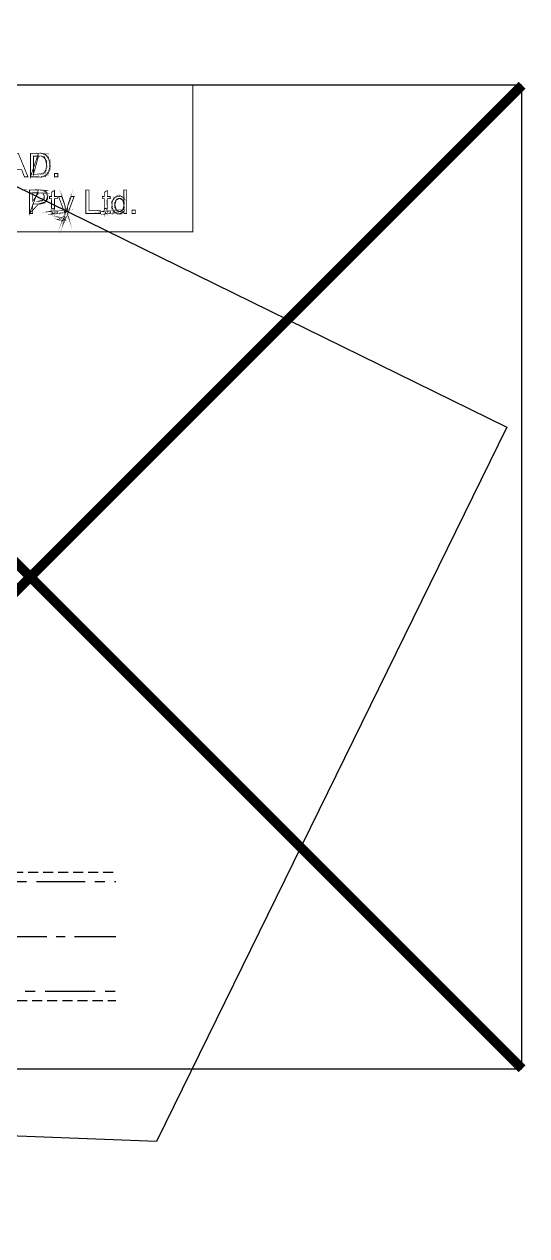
# Model space of a CAD drawing. Extents: x -600 to 1206, y -204 to 1404.
# Drawn here: x 593 to 1206, y -204 to 1274 of the extents above; entities that cross this region are included whole.
import ezdxf

# ---------------------------------------------------------------- set-up
doc = ezdxf.new("R2010")
doc.units = 0
for name, pattern in [('14', [117.03836059570312, 58.51918029785156, -58.51918029785156]), ('4', [121.98629188537598, 60.99314498901367, -12.198629379272461, 12.198629379272461, -12.198629379272461, 12.198629379272461, -12.198629379272461]), ('5', [18.462361335754395, 12.30824089050293, -6.154120445251465]), ('6', [119.1357593536377, 59.56787872314453, -11.913576126098633, 11.913576126098633, -11.913576126098633, 11.913576126098633, -11.913576126098633]), ('7', [90.25449275970459, 56.4090576171875, -11.281811714172363, 11.281811714172363, -11.281811714172363]), ('8', [18.319364547729492, 12.212909698486328, -6.106454849243164])]:
    doc.linetypes.add(name, pattern=pattern)
doc.layers.get('0').update_dxf_attribs({"linetype": 'CONTINUOUS'})
for name, color, linetype in [('CL', 7, 'CONTINUOUS'), ('EASEMENT', 7, 'CONTINUOUS'), ('PL', 7, 'CONTINUOUS'), ('ROW', 7, 'CONTINUOUS')]:
    doc.layers.add(name, color=color, linetype=linetype)

msp = doc.modelspace()

# ---------------------------------------------------------------- linework, layer by layer
at = {"color": 7, "linetype": '14', "const_width": 11.703836441040039}
for points in [[(0, 1200), (1200, 0)], [(0, 0), (1200, 1200)], [(0, 1200), (1200, 0)], [(0, 0), (1200, 1200)]]:
    msp.add_lwpolyline(points, dxfattribs=at)
at = {"color": 7, "const_width": 1}
for points in [[(0, 1200), (798.26171875, 1200), (798.26171875, 1021.25), (0, 1021.25), (0, 1200)], [(570.2734375, 1088.28125), (581.26953125, 1116.9140625), (585.3515625, 1116.9140625), (597.0703125, 1088.28125), (592.75390625, 1088.28125), (589.4140625, 1096.953125), (577.44140625, 1096.953125), (574.296875, 1088.28125), (570.2734375, 1088.28125)], [(600.09765625, 1088.28125), (600.09765625, 1116.9140625), (609.9609375, 1116.9140625), (609.9609375, 1116.9140625), (600.09765625, 1088.28125)], [(614.8046875, 1112.94921875), (614.3315529336737, 1113.1046715561226), (613.7826849489795, 1113.2362085459183), (613.1580835459182, 1113.3438297193877), (612.4577487244899, 1113.4275350765306), (611.6816804846939, 1113.487324617347), (610.8298788265306, 1113.5231983418369), (609.90234375, 1113.53515625), (614.8046875, 1112.94921875)], [(609.90234375, 1113.53515625), (603.88671875, 1113.53515625), (603.88671875, 1091.66015625), (609.90234375, 1113.53515625)], [(609.9609375, 1116.9140625), (610.8828922193878, 1116.905691964286), (611.740274234694, 1116.880580357143), (612.5330835459182, 1116.8387276785713), (613.2613201530613, 1116.7801339285716), (613.9249840561224, 1116.704799107143), (614.524075255102, 1116.6127232142858), (615.05859375, 1116.50390625), (609.9609375, 1116.9140625)], [(618.388671875, 1109.716796875), (617.9544005102042, 1110.373485331633), (617.4942203443878, 1110.9652024872448), (617.008131377551, 1111.4919483418366), (616.496133609694, 1111.9537228954082), (615.9582270408163, 1112.3505261479593), (615.3944116709184, 1112.6823580994899), (614.8046875, 1112.94921875), (618.388671875, 1109.716796875)], [(614.8046875, 1112.94921875), (614.8046875, 1112.94921875)], [(615.05859375, 1116.50390625), (615.05859375, 1116.50390625)], [(615.05859375, 1116.50390625), (615.7469706632655, 1116.323341836735), (616.4058514030612, 1116.1053093112243), (617.0352359693876, 1115.8498086734692), (617.6351243622449, 1115.5568399234694), (618.2055165816327, 1115.2264030612246), (618.7464126275511, 1114.8584980867347), (619.2578125, 1114.453125), (615.05859375, 1116.50390625)], [(619.86328125, 1102.8125), (619.8331871811225, 1104.0535315688778), (619.7429049744898, 1105.209661989796), (619.592434630102, 1106.280891262755), (619.3817761479592, 1107.2672193877552), (619.1109295280612, 1108.168646364796), (618.7798947704082, 1108.9851721938776), (618.388671875, 1109.716796875), (619.86328125, 1102.8125)], [(618.388671875, 1109.716796875), (618.388671875, 1109.716796875)], [(619.111328125, 1097.294921875), (619.3108258928572, 1097.9647640306125), (619.4796316964286, 1098.6740672831634), (619.6177455357143, 1099.422831632653), (619.7251674107143, 1100.2110570790817), (619.8018973214286, 1101.0387436224491), (619.8479352678571, 1101.9058912627552), (619.86328125, 1102.8125), (619.111328125, 1097.294921875)], [(619.2578125, 1114.453125), (619.2578125, 1114.453125)], [(619.2578125, 1114.453125), (619.8818160076532, 1113.884526466837), (620.4591836734693, 1113.272480867347), (620.9899154974489, 1112.6169882015306), (621.4740114795918, 1111.918048469388), (621.9114716198981, 1111.1756616709183), (622.3022959183675, 1110.3898278061224), (622.646484375, 1109.560546875), (619.2578125, 1114.453125)], [(622.646484375, 1109.560546875), (622.646484375, 1109.560546875)], [(622.646484375, 1109.560546875), (622.9444355867348, 1108.6922034438778), (623.1965481505102, 1107.7891820790817), (623.4028220663264, 1106.851482780612), (623.5632573341837, 1105.8791055484694), (623.6778539540816, 1104.872050382653), (623.7466119260205, 1103.8303172831634), (623.76953125, 1102.75390625), (622.646484375, 1109.560546875)], [(614.443359375, 1092.1875), (614.8903858418369, 1092.3469387755106), (615.3107063137754, 1092.5239158163265), (615.7043207908163, 1092.718431122449), (616.0712292729593, 1092.9304846938776), (616.4114317602041, 1093.1600765306123), (616.7249282525511, 1093.407206632653), (617.01171875, 1093.671875), (614.443359375, 1092.1875)], [(621.0546875, 1092.802734375), (620.70970184949, 1092.3455436862248), (620.3555484693878, 1091.9170519770407), (619.9922273596939, 1091.517259247449), (619.6197385204082, 1091.1461654974491), (619.2380819515306, 1090.803770727041), (618.8472576530612, 1090.4900749362246), (618.447265625, 1090.205078125), (621.0546875, 1092.802734375)], [(617.01171875, 1093.671875), (617.3846061862247, 1094.0758529974491), (617.7331792091836, 1094.5176977040817), (618.0574378188775, 1094.9974091198978), (618.3573820153061, 1095.514987244898), (618.6330117984694, 1096.0704320790817), (618.8843271683673, 1096.663743622449), (619.111328125, 1097.294921875), (617.01171875, 1093.671875)], [(617.01171875, 1093.671875), (617.01171875, 1093.671875)], [(623.0078125, 1096.97265625), (622.7814094387757, 1096.2705277423472), (622.5374681122449, 1095.6038743622448), (622.2759885204082, 1094.9726961096937), (621.9969706632653, 1094.376992984694), (621.7004145408164, 1093.8167649872448), (621.3863201530612, 1093.292012117347), (621.0546875, 1092.802734375), (623.0078125, 1096.97265625)], [(619.111328125, 1097.294921875), (619.111328125, 1097.294921875)], [(619.86328125, 1102.8125), (619.86328125, 1102.8125)], [(623.76953125, 1102.75390625), (623.7539859693879, 1101.8371332908166), (623.707350127551, 1100.9506536989795), (623.6296237244896, 1100.0944674744896), (623.5208067602042, 1099.268574617347), (623.3808992346939, 1098.4729751275509), (623.2099011479593, 1097.7076690051022), (623.0078125, 1096.97265625), (623.76953125, 1102.75390625)], [(623.0078125, 1096.97265625), (623.0078125, 1096.97265625)], [(623.76953125, 1102.75390625), (623.76953125, 1102.75390625)], [(615.029296875, 1088.76953125), (614.4451530612247, 1088.6399872448983), (613.8366948341837, 1088.5303730867347), (613.2039221938775, 1088.4406887755101), (612.5468351403063, 1088.3709343112246), (611.8654336734694, 1088.3211096938776), (611.1597177933675, 1088.2912149234694), (610.4296875, 1088.28125), (615.029296875, 1088.76953125)], [(610.4296875, 1088.28125), (600.09765625, 1088.28125), (610.4296875, 1088.28125)], [(618.447265625, 1090.205078125), (618.0307318239799, 1089.943797831633), (617.5902822066327, 1089.7012515943877), (617.1259167729592, 1089.477439413265), (616.6376355229593, 1089.2723612882655), (616.1254384566327, 1089.0860172193877), (615.5893255739796, 1088.9184072066328), (615.029296875, 1088.76953125), (618.447265625, 1090.205078125)], [(610, 1091.66015625), (610.784239477041, 1091.670918367347), (611.5186543367348, 1091.7032047193877), (612.2032445790816, 1091.7570153061224), (612.8380102040817, 1091.832350127551), (613.4229512117347, 1091.9292091836735), (613.958067602041, 1092.0475924744899), (614.443359375, 1092.1875), (610, 1091.66015625)], [(610, 1091.66015625), (610, 1091.66015625)], [(614.443359375, 1092.1875), (614.443359375, 1092.1875)], [(615.029296875, 1088.76953125), (615.029296875, 1088.76953125)], [(618.447265625, 1090.205078125), (618.447265625, 1090.205078125)], [(621.0546875, 1092.802734375), (621.0546875, 1092.802734375)], [(629.53125, 1088.28125), (629.53125, 1092.28515625), (633.53515625, 1092.28515625), (633.53515625, 1088.28125), (629.53125, 1088.28125)], [(613.671875, 1068.59375), (613.3653539540818, 1068.6611128826532), (612.9926658163265, 1068.718112244898), (612.5538105867346, 1068.7647480867345), (612.0487882653061, 1068.8010204081634), (611.4775988520408, 1068.8269292091836), (610.8402423469388, 1068.842474489796), (610.13671875, 1068.84765625), (613.671875, 1068.59375)], [(599.0234375, 1043.59375), (599.0234375, 1072.2265625), (609.82421875, 1072.2265625), (609.82421875, 1072.2265625), (599.0234375, 1043.59375)], [(610.13671875, 1068.84765625), (602.8125, 1068.84765625), (602.8125, 1058.61328125), (610.13671875, 1068.84765625)], [(609.82421875, 1072.2265625), (610.6114477040819, 1072.2209821428573), (611.3436702806123, 1072.2042410714284), (612.0208864795918, 1072.1763392857142), (612.6430963010205, 1072.1372767857144), (613.2102997448981, 1072.0870535714287), (613.7224968112246, 1072.025669642857), (614.1796875, 1071.953125), (609.82421875, 1072.2265625)], [(616.064453125, 1066.904296875), (615.7932079081635, 1067.252072704082), (615.4984454719388, 1067.5643734056123), (615.1801658163265, 1067.8411989795916), (614.8383689413266, 1068.0825494260205), (614.4730548469388, 1068.2884247448978), (614.0842235331634, 1068.4588249362246), (613.671875, 1068.59375), (616.064453125, 1066.904296875)], [(613.671875, 1068.59375), (613.671875, 1068.59375)], [(614.1796875, 1071.953125), (614.7684151785716, 1071.8397241709185), (615.3292410714286, 1071.7004145408164), (615.8621651785714, 1071.5351961096937), (616.3671875000001, 1071.344068877551), (616.8443080357142, 1071.1270328443877), (617.2935267857143, 1070.884088010204), (617.71484375, 1070.615234375), (614.1796875, 1071.953125)], [(614.1796875, 1071.953125), (614.1796875, 1071.953125)], [(616.97265625, 1063.828125), (616.9541214923471, 1064.3309550382655), (616.8985172193877, 1064.8126594387757), (616.8058434311224, 1065.2732382015306), (616.6761001275511, 1065.7126913265308), (616.5092873086735, 1066.1310188137757), (616.3054049744899, 1066.5282206632655), (616.064453125, 1066.904296875), (616.97265625, 1063.828125)], [(615.4296875, 1059.98046875), (615.8390465561226, 1060.3938137755106), (616.1854272959183, 1060.8525988520407), (616.4688297193877, 1061.3568239795918), (616.6892538265307, 1061.9064891581634), (616.846699617347, 1062.5015943877552), (616.9411670918367, 1063.1421396683672), (616.97265625, 1063.828125), (615.4296875, 1059.98046875)], [(616.064453125, 1066.904296875), (616.064453125, 1066.904296875)], [(620.87890625, 1063.9453125), (620.8314732142859, 1062.9247050382655), (620.6891741071429, 1061.9499362244899), (620.4520089285714, 1061.0210060586735), (620.1199776785714, 1060.1379145408166), (619.6930803571429, 1059.3006616709185), (619.1713169642858, 1058.5092474489797), (618.5546875, 1057.763671875), (620.87890625, 1063.9453125)], [(617.71484375, 1070.615234375), (618.1108498086736, 1070.3172831632655), (618.4841358418367, 1069.9870455994899), (618.8347018494896, 1069.6245216836733), (619.1625478316328, 1069.2297114158164), (619.4676737882653, 1068.8026147959183), (619.7500797193877, 1068.3432318239795), (620.009765625, 1067.8515625), (617.71484375, 1070.615234375)], [(617.71484375, 1070.615234375), (617.71484375, 1070.615234375)], [(620.009765625, 1067.8515625), (620.2403539540818, 1067.3365752551024), (620.4354671556123, 1066.8072385204082), (620.5951052295918, 1066.2635522959183), (620.7192681760205, 1065.7055165816328), (620.8079559948981, 1065.133131377551), (620.8611686862246, 1064.5463966836735), (620.87890625, 1063.9453125), (620.009765625, 1067.8515625)], [(620.009765625, 1067.8515625), (620.009765625, 1067.8515625)], [(620.87890625, 1063.9453125), (620.87890625, 1063.9453125)], [(625.8984375, 1049.66796875), (625.8984375, 1061.6015625), (623.3203125, 1061.6015625), (623.3203125, 1064.3359375), (625.8984375, 1064.3359375), (625.8984375, 1069.47265625), (629.39453125, 1071.58203125), (629.39453125, 1064.3359375), (632.9296875, 1064.3359375), (632.9296875, 1061.6015625), (629.39453125, 1061.6015625), (629.39453125, 1049.47265625), (629.39453125, 1049.47265625), (625.8984375, 1049.66796875)], [(642.24609375, 1043.5546875), (634.375, 1064.3359375), (638.1640625, 1064.3359375), (642.48046875, 1052.32421875), (642.48046875, 1052.32421875), (642.24609375, 1043.5546875)], [(642.48046875, 1052.32421875), (642.716836734694, 1051.6665338010207), (642.9460299744898, 1050.9992825255101), (643.1680484693877, 1050.3224649234692), (643.3828922193878, 1049.636080994898), (643.5905612244899, 1048.940130739796), (643.7910554846939, 1048.2346141581634), (643.984375, 1047.51953125), (642.48046875, 1052.32421875)], [(643.984375, 1047.51953125), (644.1621492346941, 1048.2091039540817), (644.3494897959183, 1048.8938934948978), (644.5463966836734, 1049.573899872449), (644.7528698979593, 1050.249123086735), (644.9689094387755, 1050.9195631377552), (645.1945153061224, 1051.5852200255104), (645.4296875, 1052.24609375), (643.984375, 1047.51953125)], [(645.4296875, 1052.24609375), (649.86328125, 1064.3359375), (653.37890625, 1064.3359375), (645.48828125, 1043.2421875), (645.48828125, 1043.2421875), (645.4296875, 1052.24609375)], [(667.7734375, 1043.59375), (667.7734375, 1072.2265625), (671.5625, 1072.2265625), (671.5625, 1046.97265625), (685.6640625, 1046.97265625), (685.6640625, 1043.59375), (667.7734375, 1043.59375)], [(690.37109375, 1049.66796875), (690.37109375, 1061.6015625), (687.79296875, 1061.6015625), (687.79296875, 1064.3359375), (690.37109375, 1064.3359375), (690.37109375, 1069.47265625), (693.8671875, 1071.58203125), (693.8671875, 1064.3359375), (697.40234375, 1064.3359375), (697.40234375, 1061.6015625), (693.8671875, 1061.6015625), (693.8671875, 1049.47265625), (693.8671875, 1049.47265625), (690.37109375, 1049.66796875)], [(699.5703125, 1053.9453125), (699.5914381377552, 1054.8208306760207), (699.6548150510204, 1055.672831632653), (699.7604432397959, 1056.5013153698978), (699.9083227040817, 1057.3062818877552), (700.0984534438776, 1058.0877311862243), (700.3308354591837, 1058.8456632653063), (700.60546875, 1059.580078125), (699.5703125, 1053.9453125)], [(700.60546875, 1059.580078125), (700.9223533163267, 1060.2786192602046), (701.2814891581633, 1060.9289301658164), (701.6828762755101, 1061.5310108418366), (702.1265146683673, 1062.0848612882653), (702.6124043367347, 1062.590481505102), (703.1405452806123, 1063.047871492347), (703.7109375, 1063.45703125), (700.60546875, 1059.580078125)], [(703.7109375, 1063.45703125), (704.3124202806124, 1063.814572704082), (704.9338329081634, 1064.117107780612), (705.575175382653, 1064.3646364795918), (706.2364477040818, 1064.5571588010205), (706.917649872449, 1064.694674744898), (707.6187818877552, 1064.7771843112246), (708.33984375, 1064.8046875), (703.7109375, 1063.45703125)], [(708.33984375, 1064.8046875), (708.8671875000001, 1064.78854432398), (709.3777901785714, 1064.7401147959185), (709.8716517857142, 1064.6593989158162), (710.3487723214287, 1064.5463966836735), (710.8091517857143, 1064.4011080994899), (711.2527901785716, 1064.2235331632653), (711.6796875, 1064.013671875), (708.33984375, 1064.8046875)], [(708.33984375, 1064.8046875), (708.33984375, 1064.8046875)], [(711.6796875, 1064.013671875), (712.0870535714288, 1063.7779017857144), (712.4720982142859, 1063.5226004464287), (712.8348214285713, 1063.2477678571427), (713.1752232142858, 1062.9534040178573), (713.4933035714286, 1062.6395089285716), (713.7890625, 1062.3060825892858), (714.0625, 1061.953125), (711.6796875, 1064.013671875)], [(711.6796875, 1064.013671875), (711.6796875, 1064.013671875)], [(714.0625, 1061.953125), (714.0625, 1072.2265625), (717.55859375, 1072.2265625), (717.55859375, 1043.59375), (714.296875, 1043.59375), (714.0625, 1061.953125)], [(610.15625, 1055.234375), (602.8125, 1055.234375), (602.8125, 1043.59375), (599.0234375, 1043.59375), (610.15625, 1055.234375)], [(618.5546875, 1057.763671875), (617.8140943877552, 1057.0926339285718), (616.9204400510204, 1056.5248325892856), (615.8737244897958, 1056.0602678571427), (614.6739477040817, 1055.6989397321431), (613.3211096938776, 1055.4408482142858), (611.8152104591837, 1055.2859933035716), (610.15625, 1055.234375), (618.5546875, 1057.763671875)], [(610.21484375, 1058.61328125), (611.2205038265307, 1058.6411830357144), (612.1392697704081, 1058.7248883928573), (612.9711415816325, 1058.8643973214284), (613.7161192602041, 1059.0597098214287), (614.3742028061224, 1059.3108258928573), (614.9453922193878, 1059.6177455357144), (615.4296875, 1059.98046875), (610.21484375, 1058.61328125)], [(610.21484375, 1058.61328125), (610.21484375, 1058.61328125)], [(615.4296875, 1059.98046875), (615.4296875, 1059.98046875)], [(616.97265625, 1063.828125), (616.97265625, 1063.828125)], [(618.5546875, 1057.763671875), (618.5546875, 1057.763671875)], [(626.328125, 1045.517578125), (626.2141262755104, 1045.8438297193882), (626.1176658163265, 1046.2589684311224), (626.0387436224488, 1046.762994260204), (625.9773596938776, 1047.3559072066328), (625.9335140306123, 1048.0377072704082), (625.9072066326531, 1048.8083944515306), (625.8984375, 1049.66796875), (626.328125, 1045.517578125)], [(629.39453125, 1049.47265625), (629.3983179209184, 1049.064891581633), (629.4096779336736, 1048.7009725765306), (629.4286112882653, 1048.3808992346935), (629.455117984694, 1048.1046715561224), (629.4891980229593, 1047.8722895408164), (629.5308514030613, 1047.6837531887754), (629.580078125, 1047.5390625), (629.39453125, 1049.47265625)], [(640.859375, 1040.078125), (640.962611607143, 1040.2606823979595), (641.0825892857143, 1040.5070153061224), (641.2193080357142, 1040.8171237244896), (641.3727678571429, 1041.1910076530612), (641.54296875, 1041.6286670918366), (641.7299107142858, 1042.1301020408164), (641.93359375, 1042.6953125), (640.859375, 1040.078125)], [(645.48828125, 1043.2421875), (645.1371173469389, 1042.3090720663267), (644.8090720663266, 1041.4628507653063), (644.5041454081631, 1040.7035235969388), (644.222337372449, 1040.0310905612246), (643.9636479591836, 1039.4455516581634), (643.7280771683673, 1038.9469068877552), (643.515625, 1038.53515625), (645.48828125, 1043.2421875)], [(690.80078125, 1045.517578125), (690.6867825255104, 1045.8438297193882), (690.5903220663264, 1046.2589684311224), (690.5113998724489, 1046.762994260204), (690.4500159438776, 1047.3559072066328), (690.4061702806123, 1048.0377072704082), (690.379862882653, 1048.8083944515306), (690.37109375, 1049.66796875), (690.80078125, 1045.517578125)], [(693.8671875, 1049.47265625), (693.8709741709185, 1049.064891581633), (693.8823341836734, 1048.7009725765306), (693.9012675382653, 1048.3808992346935), (693.927774234694, 1048.1046715561224), (693.9618542729592, 1047.8722895408164), (694.0035076530612, 1047.6837531887754), (694.052734375, 1047.5390625), (693.8671875, 1049.47265625)], [(703.935546875, 1044.4921875), (703.3603714923472, 1044.9049346301022), (702.8234614158163, 1045.3619260204082), (702.3248166454082, 1045.863161670918), (701.8644371811225, 1046.4086415816328), (701.4423230229593, 1046.998365752551), (701.0584741709184, 1047.6323341836735), (700.712890625, 1048.310546875), (703.935546875, 1044.4921875)], [(700.712890625, 1048.310546875), (700.4097576530614, 1049.025829081633), (700.1532605229593, 1049.7710060586735), (699.9433992346939, 1050.5460778061224), (699.7801737882653, 1051.3510443239797), (699.6635841836735, 1052.1859056122448), (699.5936304209184, 1053.0506616709185), (699.5703125, 1053.9453125), (700.712890625, 1048.310546875)], [(699.5703125, 1053.9453125), (699.5703125, 1053.9453125)], [(700.60546875, 1059.580078125), (700.60546875, 1059.580078125)], [(704.755859375, 1059.98046875), (704.3387276785717, 1059.3885522959188), (703.9857700892858, 1058.7065529336735), (703.6969866071428, 1057.934470663265), (703.4723772321429, 1057.072305484694), (703.3119419642858, 1056.120057397959), (703.2156808035714, 1055.0777264030612), (703.18359375, 1053.9453125), (704.755859375, 1059.98046875)], [(708.671875, 1061.89453125), (708.0179767219389, 1061.8554687500002), (707.395567602041, 1061.73828125), (706.804647640306, 1061.54296875), (706.2452168367348, 1061.26953125), (705.7172751913265, 1060.91796875), (705.2208227040817, 1060.48828125), (704.755859375, 1059.98046875), (708.671875, 1061.89453125)], [(703.18359375, 1053.9453125), (703.2178730867348, 1052.8479751275513), (703.3207110969388, 1051.8327487244899), (703.4921077806123, 1050.8996332908162), (703.7320631377552, 1050.0486288265306), (704.0405771683675, 1049.2797353316328), (704.417649872449, 1048.5929528061224), (704.86328125, 1047.98828125), (703.18359375, 1053.9453125)], [(703.7109375, 1063.45703125), (703.7109375, 1063.45703125)], [(704.755859375, 1059.98046875), (704.755859375, 1059.98046875)], [(712.71484375, 1059.90234375), (712.230548469388, 1060.4308832908166), (711.7151626275511, 1060.8781090561224), (711.1686862244896, 1061.2440210459183), (710.5911192602041, 1061.528619260204), (709.982461734694, 1061.7319036989795), (709.3427136479593, 1061.853874362245), (708.671875, 1061.89453125), (712.71484375, 1059.90234375)], [(708.671875, 1061.89453125), (708.671875, 1061.89453125)], [(714.35546875, 1053.65234375), (714.3219866071431, 1054.8226243622453), (714.2215401785714, 1055.900430484694), (714.0541294642857, 1056.8857621173468), (713.8197544642858, 1057.778619260204), (713.5184151785713, 1058.5790019132653), (713.1501116071429, 1059.2869100765306), (712.71484375, 1059.90234375), (714.35546875, 1053.65234375)], [(712.71484375, 1059.90234375), (712.71484375, 1059.90234375)], [(712.744140625, 1047.900390625), (713.171635841837, 1048.4793526785718), (713.5333625637754, 1049.1392299107142), (713.8293207908162, 1049.8800223214284), (714.0595105229593, 1050.7017299107142), (714.2239317602041, 1051.6043526785716), (714.3225845025511, 1052.587890625), (714.35546875, 1053.65234375), (712.744140625, 1047.900390625)], [(714.35546875, 1053.65234375), (714.35546875, 1053.65234375)], [(631.38671875, 1046.6015625), (631.5617028061225, 1046.6043526785718), (631.7518335459184, 1046.6127232142858), (631.9571109693877, 1046.6266741071427), (632.1775350765306, 1046.646205357143), (632.413105867347, 1046.6713169642858), (632.6638233418367, 1046.7020089285716), (632.9296875, 1046.73828125), (631.38671875, 1046.6015625)], [(633.4375, 1043.6328125), (633.0197704081634, 1043.549904336735), (632.6147959183672, 1043.4797512755104), (632.2225765306122, 1043.4223533163263), (631.8431122448981, 1043.3777104591838), (631.4764030612245, 1043.3458227040817), (631.1224489795918, 1043.3266900510205), (630.78125, 1043.3203125), (633.4375, 1043.6328125)], [(630.78125, 1043.3203125), (630.2519132653063, 1043.3326690051024), (629.7576530612246, 1043.3697385204082), (629.2984693877551, 1043.4315210459183), (628.874362244898, 1043.5180165816328), (628.485331632653, 1043.629225127551), (628.1313775510205, 1043.7651466836737), (627.8125, 1043.92578125), (630.78125, 1043.3203125)], [(627.8125, 1043.92578125), (627.5239158163266, 1044.106544961735), (627.2608418367347, 1044.3028539540817), (627.0232780612245, 1044.5147082270407), (626.811224489796, 1044.7421077806123), (626.624681122449, 1044.985052614796), (626.4636479591837, 1045.2435427295918), (626.328125, 1045.517578125), (627.8125, 1043.92578125)], [(626.328125, 1045.517578125), (626.328125, 1045.517578125)], [(630.185546875, 1046.85546875), (630.312898596939, 1046.7881058673472), (630.4549984056123, 1046.7311065051022), (630.6118463010204, 1046.6844706632653), (630.7834422831633, 1046.6481983418369), (630.9697863520408, 1046.6222895408164), (631.170878507653, 1046.606744260204), (631.38671875, 1046.6015625), (630.185546875, 1046.85546875)], [(629.580078125, 1047.5390625), (629.6378746811226, 1047.4198820153065), (629.7052375637755, 1047.3078762755104), (629.7821667729592, 1047.203045280612), (629.8686623086736, 1047.1053890306123), (629.9647241709183, 1047.0149075255104), (630.070352359694, 1046.931600765306), (630.185546875, 1046.85546875), (629.580078125, 1047.5390625)], [(627.8125, 1043.92578125), (627.8125, 1043.92578125)], [(638.4765625, 1035.17578125), (638.1816007653063, 1035.1845503826535), (637.8770727040816, 1035.2108577806123), (637.5629783163265, 1035.2547034438776), (637.2393176020408, 1035.3160873724491), (636.9060905612245, 1035.3950095663265), (636.5632971938776, 1035.4914700255104), (636.2109375, 1035.60546875), (638.4765625, 1035.17578125)], [(629.580078125, 1047.5390625), (629.580078125, 1047.5390625)], [(630.185546875, 1046.85546875), (630.185546875, 1046.85546875)], [(635.8203125, 1038.90625), (636.1435746173471, 1038.823341836735), (636.4548788265306, 1038.7531887755101), (636.754225127551, 1038.6957908163265), (637.0416135204082, 1038.6511479591838), (637.317044005102, 1038.6192602040817), (637.5805165816328, 1038.6001275510205), (637.83203125, 1038.59375), (635.8203125, 1038.90625)], [(630.78125, 1043.3203125), (630.78125, 1043.3203125)], [(631.38671875, 1046.6015625), (631.38671875, 1046.6015625)], [(632.9296875, 1046.73828125), (633.4375, 1043.6328125), (633.4375, 1043.6328125), (632.9296875, 1046.73828125)], [(641.3671875, 1035.986328125), (641.0116390306124, 1035.7712850765308), (640.6369579081633, 1035.5893255739797), (640.243144132653, 1035.4404496173468), (639.8301977040817, 1035.3246572066328), (639.3981186224489, 1035.2419483418369), (638.9469068877551, 1035.1923230229593), (638.4765625, 1035.17578125), (641.3671875, 1035.986328125)], [(636.2109375, 1035.60546875), (635.8203125, 1038.90625), (635.8203125, 1038.90625), (636.2109375, 1035.60546875)], [(637.83203125, 1038.59375), (638.157286352041, 1038.6017219387757), (638.4634088010205, 1038.6256377551022), (638.7503985969387, 1038.6654974489795), (639.018255739796, 1038.7213010204082), (639.2669802295918, 1038.7930484693877), (639.4965720663265, 1038.8807397959183), (639.70703125, 1038.984375), (637.83203125, 1038.59375)], [(637.83203125, 1038.59375), (637.83203125, 1038.59375)], [(639.70703125, 1038.984375), (639.902742346939, 1039.102359693878), (640.0880899234694, 1039.233099489796), (640.2630739795918, 1039.3765943877552), (640.4276945153061, 1039.5328443877552), (640.5819515306123, 1039.701849489796), (640.7258450255102, 1039.8836096938776), (640.859375, 1040.078125), (639.70703125, 1038.984375)], [(638.4765625, 1035.17578125), (638.4765625, 1035.17578125)], [(643.515625, 1038.53515625), (643.2421875000002, 1038.0574378188776), (642.9575892857142, 1037.6175860969386), (642.6618303571428, 1037.2156010841836), (642.3549107142858, 1036.8514827806123), (642.0368303571429, 1036.5252311862246), (641.7075892857143, 1036.2368463010205), (641.3671875, 1035.986328125), (643.515625, 1038.53515625)], [(639.70703125, 1038.984375), (639.70703125, 1038.984375)], [(640.859375, 1040.078125), (640.859375, 1040.078125)], [(641.3671875, 1035.986328125), (641.3671875, 1035.986328125)], [(641.93359375, 1042.6953125), (641.9638871173471, 1042.784598214286), (641.9989636479592, 1042.885044642857), (642.0388233418365, 1042.9966517857142), (642.0834661989796, 1043.119419642857), (642.1328922193877, 1043.2533482142858), (642.1871014030612, 1043.3984375), (642.24609375, 1043.5546875), (641.93359375, 1042.6953125)], [(641.93359375, 1042.6953125), (641.93359375, 1042.6953125)], [(643.515625, 1038.53515625), (643.515625, 1038.53515625)], [(643.984375, 1047.51953125), (643.984375, 1047.51953125)], [(695.859375, 1046.6015625), (696.0343590561226, 1046.6043526785718), (696.2244897959183, 1046.6127232142858), (696.4297672193877, 1046.6266741071427), (696.6501913265306, 1046.646205357143), (696.8857621173469, 1046.6713169642858), (697.1364795918369, 1046.7020089285716), (697.40234375, 1046.73828125), (695.859375, 1046.6015625)], [(697.91015625, 1043.6328125), (697.4924266581634, 1043.549904336735), (697.0874521683673, 1043.4797512755104), (696.6952327806122, 1043.4223533163263), (696.315768494898, 1043.3777104591838), (695.9490593112246, 1043.3458227040817), (695.5951052295918, 1043.3266900510205), (695.25390625, 1043.3203125), (697.91015625, 1043.6328125)], [(695.25390625, 1043.3203125), (694.7245695153063, 1043.3326690051024), (694.2303093112245, 1043.3697385204082), (693.7711256377551, 1043.4315210459183), (693.3470184948981, 1043.5180165816328), (692.9579878826531, 1043.629225127551), (692.6040338010205, 1043.7651466836737), (692.28515625, 1043.92578125), (695.25390625, 1043.3203125)], [(692.28515625, 1043.92578125), (691.9965720663267, 1044.106544961735), (691.7334980867347, 1044.3028539540817), (691.4959343112243, 1044.5147082270407), (691.283880739796, 1044.7421077806123), (691.097337372449, 1044.985052614796), (690.9363042091837, 1045.2435427295918), (690.80078125, 1045.517578125), (692.28515625, 1043.92578125)], [(690.80078125, 1045.517578125), (690.80078125, 1045.517578125)], [(694.658203125, 1046.85546875), (694.785554846939, 1046.7881058673472), (694.9276546556123, 1046.7311065051022), (695.0845025510203, 1046.6844706632653), (695.2560985331633, 1046.6481983418369), (695.4424426020408, 1046.6222895408164), (695.643534757653, 1046.606744260204), (695.859375, 1046.6015625), (694.658203125, 1046.85546875)], [(694.052734375, 1047.5390625), (694.1105309311226, 1047.4198820153065), (694.1778938137755, 1047.3078762755104), (694.254823022959, 1047.203045280612), (694.3413185586735, 1047.1053890306123), (694.4373804209184, 1047.0149075255104), (694.543008609694, 1046.931600765306), (694.658203125, 1046.85546875), (694.052734375, 1047.5390625)], [(692.28515625, 1043.92578125), (692.28515625, 1043.92578125)], [(694.052734375, 1047.5390625), (694.052734375, 1047.5390625)], [(694.658203125, 1046.85546875), (694.658203125, 1046.85546875)], [(695.25390625, 1043.3203125), (695.25390625, 1043.3203125)], [(695.859375, 1046.6015625), (695.859375, 1046.6015625)], [(697.40234375, 1046.73828125), (697.91015625, 1043.6328125), (697.91015625, 1043.6328125), (697.40234375, 1046.73828125)], [(700.712890625, 1048.310546875), (700.712890625, 1048.310546875)], [(708.49609375, 1043.125), (707.7955596301023, 1043.1529017857147), (707.1113679846937, 1043.236607142857), (706.4435188137754, 1043.3761160714287), (705.792012117347, 1043.5714285714287), (705.1568478954082, 1043.8225446428573), (704.5380261479593, 1044.1294642857144), (703.935546875, 1044.4921875), (708.49609375, 1043.125)], [(703.935546875, 1044.4921875), (703.935546875, 1044.4921875)], [(704.86328125, 1047.98828125), (704.86328125, 1047.98828125)], [(704.86328125, 1047.98828125), (705.3555484693878, 1047.4649234693882), (705.8725286989796, 1047.0220822704082), (706.4142219387754, 1046.6597576530612), (706.9806281887755, 1046.377949617347), (707.5717474489796, 1046.1766581632653), (708.1875797193878, 1046.0558832908164), (708.828125, 1046.015625), (704.86328125, 1047.98828125)], [(714.296875, 1046.2109375), (713.695392219388, 1045.3922193877552), (713.0181760204082, 1044.6994579081634), (712.2652264030612, 1044.1326530612243), (711.436543367347, 1043.691804846939), (710.5321269132653, 1043.3769132653063), (709.5519770408164, 1043.1879783163267), (708.49609375, 1043.125), (714.296875, 1046.2109375)], [(708.49609375, 1043.125), (708.49609375, 1043.125)], [(708.828125, 1046.015625), (709.4724569515307, 1046.054089604592), (710.0884885204082, 1046.1694834183672), (710.6762197066327, 1046.3618064413265), (711.2356505102041, 1046.6310586734694), (711.7667809311224, 1046.977240114796), (712.2696109693877, 1047.4003507653063), (712.744140625, 1047.900390625), (708.828125, 1046.015625)], [(708.828125, 1046.015625), (708.828125, 1046.015625)], [(712.744140625, 1047.900390625), (712.744140625, 1047.900390625)], [(714.296875, 1043.59375), (714.296875, 1046.2109375), (714.296875, 1046.2109375), (714.296875, 1043.59375)], [(724.08203125, 1043.59375), (724.08203125, 1047.59765625), (728.0859375, 1047.59765625), (728.0859375, 1043.59375), (724.08203125, 1043.59375)]]:
    msp.add_lwpolyline(points, dxfattribs=at)
at = {"color": 96}
msp.add_lwpolyline([(0, 1200), (0, 0), (1200, 0), (1200, 1200), (0, 1200)], dxfattribs=at)
at = {"layer": 'CL', "color": 7, "linetype": '7'}
msp.add_lwpolyline([(-429.1112868211767, 161.52491292940226), (704.4560399320422, 161.52883604703288)], dxfattribs=at)
at = {"layer": 'EASEMENT', "color": 7, "linetype": '8'}
msp.add_lwpolyline([(-263.6068571715015, 239.67794013148648), (704.4558080741366, 239.6779429398125)], dxfattribs=at)
at = {"layer": 'EASEMENT', "color": 7, "linetype": '5'}
msp.add_lwpolyline([(-394.833396110151, 83.37972596428838), (704.4558081389104, 83.37972915329937)], dxfattribs=at)
at = {"layer": 'PL', "color": 7}
msp.add_lwpolyline([(1181.43797397038, 782.6938101784627), (753.8841177327648, -88.65103054660636), (256.271463279144, -69.8922469093679), (254.13858096989384, -203.845164972401), (30.87083669831543, -201.2212276301368), (-460.1512664468934, -28.452566210430007), (179.177925746278, 1274.485496480902), (1181.43797397038, 782.6938101784627)], dxfattribs=at)
at = {"layer": 'ROW', "color": 7, "linetype": '6'}
msp.add_lwpolyline([(-226.579537795744, 228.5137848122044), (704.4558081065235, 228.5137848122044)], dxfattribs=at)
at = {"layer": 'ROW', "color": 7, "linetype": '4'}
msp.add_lwpolyline([(-357.8060676930694, 94.54388728090746), (704.4558081065235, 94.54388728090746)], dxfattribs=at)

doc.saveas('drawing.dxf')
